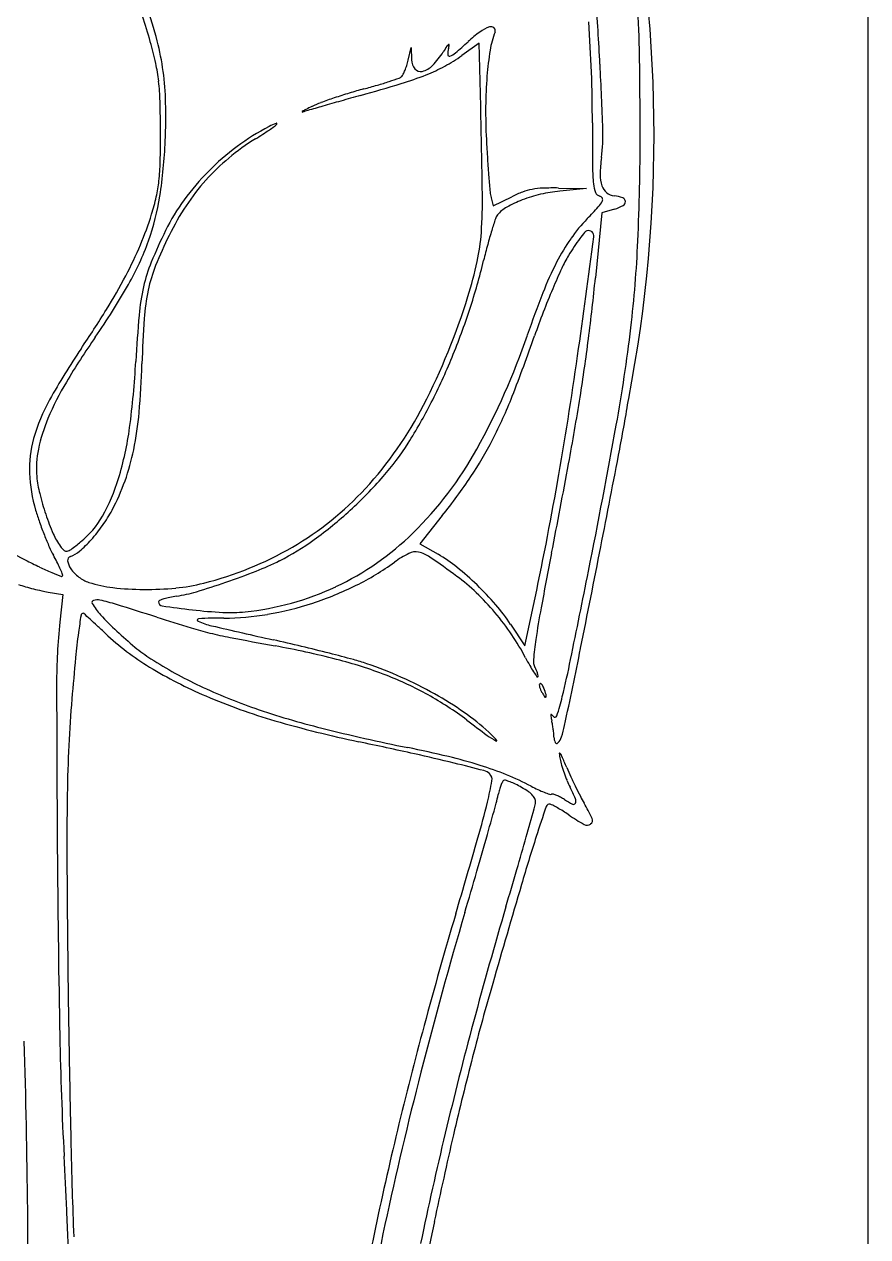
# Model space of a CAD drawing. Header units: millimetres. Extents: x 56222 to 3066687, y -650199 to -121287.
# Drawn here: x 140548.518 to 140551.609, y -185755.826 to -185751.38 of the extents above; entities that cross this region are included whole.
import ezdxf

# ---------------------------------------------------------------- set-up
doc = ezdxf.new("R2010")
doc.units = ezdxf.units.MM
doc.header["$MEASUREMENT"] = 0
doc.layers.add('$TD_AUDIT_GENERATED_(A0BDF17)', color=32, linetype='Continuous', lineweight=30)
doc.layers.add('FURNITURE', color=32, linetype='Continuous', lineweight=9)

msp = doc.modelspace()

# ---------------------------------------------------------------- linework, layer by layer
at = {"layer": '$TD_AUDIT_GENERATED_(A0BDF17)', "linetype": 'Continuous', "lineweight": 25, "ltscale": 2}
for p, q in [((140549.9248, -185751.5123), (140549.9359, -185751.4653)), ((140549.9359, -185751.4653), (140549.9373, -185751.511)), ((140550.185, -185751.4493), (140550.1217, -185751.4947)), ((140550.1906, -185751.6823), (140550.185, -185751.4493)), ((140550.4754, -185751.9808), (140550.5789, -185751.9829)), ((140550.5789, -185751.9829), (140550.4804, -185751.9923)), ((140550.2288, -185752.0162), (140550.2368, -185752.0466)), ((140550.2368, -185752.0466), (140550.3044, -185752.0127)), ((140550.6351, -185752.0712), (140550.6111, -185752.3098)), ((140550.6813, -185752.058), (140550.6351, -185752.0712)), ((140550.05, -185753.182), (140549.9681, -185753.285)), ((140549.9681, -185753.285), (140550.0344, -185753.3238)), ((140548.6059, -185753.4623), (140548.6587, -185753.4712)), ((140548.6587, -185753.4712), (140548.6481, -185753.5725)), ((140550.3525, -185753.6592), (140550.3839, -185753.5118)), ((140550.3004, -185753.5806), (140550.3525, -185753.6592))]:
    msp.add_line(p, q, dxfattribs=at)
for centre, radius, start, end in [((140545.7349, -185751.7839), 5.0911, 349.0337, 12.3626), ((140547.3751, -185751.891), 1.6657, 15.5616, 22.3022), ((140540.2682, -185752.0688), 10.3738, 2.99355, 4.36084), ((140547.1408, -185751.9213), 1.925, 14.4356, 18.4521), ((140547.3229, -185751.552), 3.4503, 0.9253, 4.1186), ((140545.3923, -185751.7424), 5.2076, 0.0105, 4.085), ((140550.479, -185751.8071), 0.4937, 126.2089, 132.6688), ((140550.2689, -185751.5202), 0.138, 109.5325, 126.2088), ((140550.2283, -185751.4057), 0.0165, 47.7625, 109.5324), ((140550.5569, -185751.5295), 0.3361, 159.0064, 170.7838), ((140550.2298, -185751.404), 0.0143, 339.0064, 47.7625), ((140547.547, -185751.8432), 1.4872, 12.4026, 15.5617), ((140548.0576, -185751.6853), 0.9783, 7.7707, 14.4355), ((140550.9065, -185752.024), 1.011, 146.1527, 147.5757), ((140550.0856, -185751.4735), 0.0225, 124.17, 146.1527), ((140550.1476, -185751.4903), 0.078, 164.0089, 181.1254), ((140549.9738, -185751.4405), 0.1028, 344.0089, 351.117), ((140550.0738, -185751.4561), 0.00153, 351.1171, 124.1699), ((140548.8004, -185749.9861), 1.983, 310.8721, 312.6689), ((140549.6426, -185751.4456), 0.2899, 342.8285, 346.6981), ((140549.9926, -185751.5092), 0.0553, 181.804, 219.1594), ((140549.7923, -185751.3163), 0.309, 315.9358, 327.5758), ((140549.7738, -185751.01), 0.5966, 298.5417, 305.6615), ((140550.0756, -185751.4917), 0.006, 181.1255, 288.919), ((140550.0574, -185751.4386), 0.0621, 288.919, 310.8722), ((140551.3966, -185751.6658), 1.1868, 170.7839, 175.3885), ((140533.3128, -185751.7782), 17.4622, 359.96531, 0.92536), ((140548.3761, -185751.6608), 0.6384, 6.459, 12.4027), ((140548.0221, -185751.6901), 1.0142, 1.2467, 7.7707), ((140549.709, -185751.4688), 0.2196, 334.3501, 338.5566), ((140549.6769, -185751.4562), 0.2541, 338.5566, 342.8285), ((140549.9701, -185751.5276), 0.0262, 219.1594, 284.0723), ((140549.9571, -185751.4757), 0.0797, 284.0722, 315.9358), ((140549.7669, -185750.9971), 0.6112, 291.55, 298.5418), ((140537.2011, -185752.2292), 13.4452, 1.97502, 2.9935), ((140548.1485, -185751.6866), 0.8674, 1.5645, 6.4591), ((140547.7841, -185744.6456), 7.2668, 285.69917, 286.92437), ((140549.4341, -185750.3174), 1.3406, 286.3674, 288.328), ((140549.2958, -185749.8999), 1.7803, 288.3281, 289.5615), ((140549.8832, -185751.5531), 0.026, 289.5616, 315), ((140549.5486, -185750.4446), 1.2053, 286.9244, 291.55), ((140549.882, -185751.5519), 0.0277, 315, 334.3501), ((140551.7339, -185751.693), 1.5252, 175.3885, 179.5821), ((140550.2654, -185753.4603), 1.9103, 106.935, 108.666), ((140557.5026, -185779.2223), 28.6497, 105.69922, 105.85025), ((140550.1827, -185753.1888), 1.6266, 104.9823, 106.9351), ((140549.2112, -185749.5584), 2.1316, 284.9822, 286.3674), ((140544.7556, -185751.7793), 4.2615, 0.0609, 1.5645), ((140546.8376, -185751.7159), 2.1989, 357.5891, 1.2468), ((140550.1421, -185752.8678), 1.3158, 115.6582, 116.7486), ((140556.1524, -185774.4106), 23.6522, 106.05299, 106.19211), ((140549.74, -185752.0306), 0.387, 110.4087, 115.6582), ((140550.2011, -185753.2698), 1.7093, 108.666, 110.4087), ((140554.9587, -185770.2622), 19.3355, 105.85024, 106.05307), ((140517.0181, -185752.4889), 33.1823, 0.84238, 1.39287), ((140552.2885, -185751.697), 2.0798, 179.5821, 182.9057), ((140549.537, -185751.7012), 0.00115, 121.0367, 213.8877), ((140549.5374, -185751.701), 0.0016, 213.8875, 288.3401), ((140549.6428, -185751.877), 0.2063, 116.7486, 121.0363), ((140549.7037, -185752.2027), 0.527, 106.1921, 108.3399), ((140544.4001, -185751.7797), 4.6171, 358.6946, 0.0609), ((140549.8392, -185752.5597), 0.9095, 117.8159, 126.5472), ((140548.1048, -185749.7834), 2.3785, 302.0087, 303.4979), ((140549.5225, -185751.9595), 0.2308, 110.7131, 117.8159), ((140549.3026, -185751.5932), 0.2082, 303.4978, 312.3758), ((140549.4416, -185751.7454), 0.00204, 312.3758, 110.713), ((140571.8242, -185751.7376), 21.2243, 180.01053, 180.4485), ((140550.0115, -185751.7874), 0.6272, 352.5324, 1.9749), ((140547.2074, -185751.7315), 1.8288, 351.2344, 357.5892), ((140549.848, -185752.5721), 0.9103, 122.0087, 129.6446), ((140555.7399, -185751.5219), 5.5356, 182.9057, 183.6565), ((140541.6954, -185751.7833), 9.0797, 357.52837, 359.96541), ((140549.8472, -185752.5706), 0.923, 126.5472, 135.1827), ((140551.2032, -185751.9437), 0.5748, 172.5324, 178.7716), ((140548.1879, -185751.866), 0.8283, 353.8204, 358.6946), ((140549.7672, -185752.4745), 0.7836, 129.6446, 138.1887), ((140554.036, -185751.6307), 3.8283, 183.6565, 184.6463), ((140551.2773, -185751.8984), 0.6767, 180.4485, 185.7342), ((140548.5058, -185751.9004), 0.5085, 347.2076, 353.8204), ((140549.8255, -185752.549), 0.8924, 135.1826, 143.9645), ((140549.7829, -185752.4886), 0.8046, 138.1888, 146.6118), ((140554.5985, -185751.585), 4.3926, 184.6463, 185.3685), ((140550.752, -185751.934), 0.1235, 178.7716, 198.3017), ((140548.4473, -185752.0268), 1.7497, 356.1565, 0.8424), ((140550.3485, -185751.9844), 0.1239, 185.3685, 194.852), ((140550.4808, -185752.3638), 0.393, 110.4261, 116.6691), ((140550.418, -185752.1952), 0.2131, 100.5548, 110.426), ((140550.4296, -185752.2575), 0.2765, 92.1386, 100.5548), ((140550.5311, -185752.5189), 0.529, 95.5027, 103.1868), ((140550.4559, -185752.9607), 0.9801, 88.8577, 92.1386), ((140550.7169, -185751.9547), 0.1135, 185.7342, 201.973), ((140550.6327, -185751.9886), 0.0227, 201.973, 255.3451), ((140550.6861, -185751.9558), 0.054, 198.3016, 230.8085), ((140550.6862, -185751.9557), 0.0541, 230.8084, 263.2475), ((140548.1318, -185751.874), 0.8935, 340.3757, 351.2345), ((140548.1859, -185751.8278), 0.8366, 342.6529, 347.2075), ((140549.7269, -185752.4773), 0.7705, 143.9645, 153.7694), ((140549.9631, -185752.6073), 1.0204, 146.6118, 153.6604), ((140550.4971, -185752.4274), 0.4313, 110.9516, 119.2323), ((140550.5294, -185752.5118), 0.5217, 103.1869, 110.9516), ((140550.5429, -185751.978), 0.1068, 317.4622, 330.9786), ((140550.6232, -185752.0251), 0.0149, 27.014, 75.3451), ((140550.6256, -185752.0239), 0.0122, 330.9785, 27.0139), ((140550.6631, -185752.1508), 0.1423, 70.2059, 83.2475), ((140550.6375, -185751.9051), 0.159, 285.9817, 298.0697), ((140550.7062, -185752.0308), 0.0148, 1.7727, 70.2059), ((140550.7046, -185752.0309), 0.0165, 298.0698, 1.7727), ((140547.8165, -185751.7124), 1.2236, 337.0852, 342.6528), ((140550.2856, -185752.107), 0.0431, 140.704, 161.6167), ((140550.345, -185752.1556), 0.1199, 119.2323, 140.704), ((140548.8643, -185750.4378), 2.3849, 316.045, 317.4622), ((140551.9834, -185752.6712), 1.8322, 161.6167, 163.0225), ((140551.0072, -185752.5039), 0.5918, 136.045, 145.2345), ((140548.0328, -185751.8387), 0.9986, 330.2247, 340.3757), ((140550.6933, -185752.9534), 1.8478, 153.7694, 157.7215), ((140550.3881, -185752.8177), 1.4947, 153.6604, 158.3073), ((140549.487, -185752.0967), 0.7077, 347.471, 356.1565), ((140551.7194, -185752.5906), 1.5561, 163.0225, 165.0085), ((140551.1516, -185752.6042), 0.7676, 145.2345, 152.7953), ((140551.0981, -185752.5675), 0.6762, 143.6119, 146.5858), ((140505.5871, -185746.2029), 45.411, 351.90631, 352.46231), ((140551.1866, -185752.6328), 0.7861, 141.499, 143.6118), ((140550.5845, -185752.1538), 0.0168, 107.9364, 141.4989), ((140550.5856, -185752.1572), 0.0203, 352.4622, 107.9365), ((140546.5108, -185751.9912), 4.2597, 353.2363, 357.5284), ((140547.5494, -185751.5995), 1.5136, 332.3383, 337.0852), ((140552.4814, -185752.7947), 2.345, 165.0085, 166.4691), ((140551.4229, -185752.7819), 1.0654, 146.5858, 148.7014), ((140549.5132, -185752.4699), 0.5725, 157.7216, 167.1837), ((140549.5116, -185752.4691), 0.5514, 158.3073, 168.0884), ((140548.5821, -185751.8956), 1.6347, 342.8251, 347.4709), ((140547.9155, -185751.6959), 2.3512, 341.9417, 346.4691), ((140551.5449, -185752.8063), 1.2098, 152.7952, 158.6388), ((140550.9096, -185752.4698), 0.4646, 148.7013, 155.2196), ((140547.1108, -185751.3696), 2.0088, 328.2682, 332.3383), ((140552.7983, -185753.3417), 2.5449, 155.2196, 157.07), ((140542.2528, -185751.4683), 8.4006, 352.71375, 354.25086), ((140546.552, -185750.9915), 2.7046, 325.3991, 330.2247), ((140549.7075, -185752.5141), 0.7718, 167.1837, 174.9633), ((140549.7165, -185752.5123), 0.7608, 168.0884, 176.0355), ((140553.0971, -185753.4681), 2.8693, 157.0699, 158.9276), ((140547.787, -185751.6499), 2.4668, 332.8033, 342.8251), ((140553.9207, -185753.7355), 3.7609, 158.6388, 161.148), ((140545.2449, -185750.2158), 4.2025, 325.9249, 328.2682), ((140553.8823, -185752.8821), 4.9628, 174.9633, 176.9303), ((140547.804, -185751.6595), 2.4685, 337.5765, 341.9417), ((140552.9349, -185753.4056), 2.6955, 158.9276, 160.8744), ((140553.3251, -185752.7624), 4.378, 176.0355, 178.2125), ((140551.3051, -185754.2705), 3.0698, 145.3991, 149.0627), ((140547.9049, -185751.6815), 2.596, 331.0455, 341.148), ((140544.9327, -185750.6306), 5.7742, 338.52734, 340.87432), ((140543.5848, -185751.6386), 7.0578, 350.96212, 352.71373), ((140544.8199, -185751.7907), 5.9625, 349.76342, 353.23642), ((140550.8778, -185754.0259), 2.598, 145.9249, 150.7705), ((140545.8514, -185752.4514), 3.0797, 352.3865, 356.9304), ((140547.9163, -185751.7058), 2.3471, 333.1066, 337.5765), ((140536.6345, -185750.6181), 14.0512, 349.99244, 351.9063), ((140545.6667, -185752.5234), 3.2841, 355.0978, 358.2125), ((140549.5696, -185753.2303), 1.0464, 149.0627, 157.2376), ((140549.1801, -185753.076), 0.6526, 150.7705, 164.3017), ((140548.6635, -185752.0981), 1.7652, 332.8525, 338.5273), ((140540.7545, -185751.1884), 9.9236, 349.52777, 350.96221), ((140544.0446, -185751.6657), 6.7761, 349.17497, 350.77121), ((140548.7507, -185752.145), 1.3834, 317.3505, 332.8033), ((140548.4177, -185751.9602), 1.7848, 327.6179, 333.1065), ((140549.1804, -185753.067), 0.6243, 157.2376, 168.0843), ((140547.754, -185752.7024), 1.1891, 348.4508, 355.0978), ((140547.7482, -185752.705), 1.166, 343.0043, 352.3866), ((140521.9867, -185747.6673), 29.165, 348.69316, 349.76344), ((140548.9481, -185753.0108), 0.4116, 164.3018, 182.213), ((140549.0869, -185752.3846), 0.9924, 318.7442, 327.6179), ((140549.0325, -185752.2873), 1.3505, 326.1837, 332.8525), ((140548.8989, -185753.0076), 0.3367, 168.0843, 185.3052), ((140548.1029, -185752.7737), 0.833, 340.3025, 348.4509), ((140549.0067, -185752.2911), 1.3367, 314.4441, 331.0454), ((140472.4639, -185737.9786), 79.6536, 348.912577, 349.174992), ((140519.8459, -185747.3237), 31.1863, 348.91678, 349.52778), ((140549.0811, -185753.0056), 0.5446, 182.213, 196.732), ((140548.976, -185753.0005), 0.4141, 185.3052, 194.1065), ((140548.1935, -185752.8411), 0.7004, 330.6729, 343.0043), ((140548.1292, -185752.7831), 0.805, 331.9426, 340.3025), ((140548.6565, -185752.007), 1.565, 312.4362, 318.7442), ((140548.3423, -185751.825), 2.1812, 321.5271, 326.1837), ((140537.6629, -185750.7996), 13.007, 347.96436, 349.99235), ((140549.5269, -185752.862), 0.9821, 194.1065, 198.7228), ((140548.9212, -185752.3021), 1.1516, 300.1973, 317.3505), ((140549.5088, -185752.877), 0.9913, 196.732, 199.4147), ((140549.5127, -185752.8668), 0.9672, 198.7228, 203.2525), ((140548.5191, -185753.0239), 0.327, 308.8771, 330.6729), ((140548.3747, -185752.914), 0.5269, 324.7685, 331.9426), ((140548.6723, -185752.0243), 1.5416, 306.0926, 312.4362), ((140549.8531, -185752.7557), 1.3563, 199.4147, 201.5355), ((140548.3374, -185752.8876), 0.5726, 318.0283, 324.7685), ((140549.2203, -185752.5089), 1.0317, 295.1879, 314.444), ((140549.1732, -185752.0772), 1.4249, 237.1917, 242.7824), ((140549.7486, -185752.797), 1.2439, 201.5355, 203.6843), ((140548.8409, -185753.1555), 0.2359, 203.2524, 216.175), ((140547.8365, -185752.1774), 1.4144, 307.0851, 308.8771), ((140548.3978, -185752.9419), 0.4913, 311.1107, 318.0283), ((140549.0555, -185752.55), 0.891, 296.5294, 306.0927), ((140548.9535, -185753.1457), 0.3757, 203.6843, 208.9257), ((140547.8845, -185753.7365), 0.8456, 27.0443, 28.9257), ((140548.7248, -185753.2404), 0.0921, 216.175, 228.6168), ((140548.6722, -185753.3001), 0.0126, 228.6168, 282.4409), ((140548.6669, -185753.276), 0.0373, 282.4409, 307.0851), ((140548.6918, -185753.3458), 0.0151, 108.435, 188.2074), ((140548.6557, -185753.2375), 0.099, 288.4349, 311.1107), ((140548.8702, -185752.2144), 1.253, 284.0963, 300.1974), ((140550.1102, -185753.6781), 0.4017, 117.0579, 125.9569), ((140549.9514, -185753.3672), 0.0526, 77.2635, 117.0578), ((140549.9366, -185753.4324), 0.1195, 55.3593, 77.2634), ((140547.7016, -185756.6673), 4.0514, 53.6393, 55.3593), ((140549.7418, -185753.8237), 0.5792, 51.3222, 59.6612), ((140574.2692, -185757.9846), 24.2713, 168.91674, 169.40192), ((140481.837, -185739.8153), 70.1023, 348.602442, 348.912526), ((140549.4822, -185751.4763), 2.1005, 242.7824, 244.3848), ((140548.9997, -185752.4828), 0.9844, 244.3848, 247.2093), ((140548.1206, -185753.6159), 0.5806, 24.5505, 27.0444), ((140548.0808, -185753.6341), 0.6243, 22.6238, 24.5505), ((140548.7414, -185753.3387), 0.0652, 188.2074, 215.5016), ((140548.8045, -185753.2937), 0.1427, 215.5017, 232.7882), ((140548.9729, -185752.3845), 1.0759, 291.5386, 296.5294), ((140549.3016, -185752.5634), 0.9753, 296.3562, 305.957), ((140549.4431, -185754.1968), 1.0572, 46.0072, 51.3222), ((140549.1741, -185752.0677), 1.4346, 247.2094, 248.7595), ((140548.6555, -185753.4019), 0.00316, 248.7594, 359.9999), ((140548.6379, -185753.4019), 0.0207, 0, 22.6239), ((140548.7948, -185753.3064), 0.1268, 232.7882, 251.6804), ((140548.3815, -185750.8861), 2.6868, 289.019, 291.5386), ((140549.6818, -185753.9776), 0.7114, 46.1458, 53.6393), ((140465.4408, -185736.3612), 86.8301, 348.474949, 348.693131), ((140548.6819, -185752.882), 0.5828, 251.49, 254.1024), ((140548.8143, -185752.417), 1.0663, 254.1024, 255.7644), ((140548.8085, -185752.4398), 1.0427, 255.7644, 257.4335), ((140548.6821, -185753.0073), 0.4614, 257.4336, 260.504), ((140548.8907, -185753.0168), 0.4319, 251.6805, 263.5926), ((140548.9632, -185752.3717), 1.081, 263.5926, 269.5956), ((140548.9636, -185752.3153), 1.1374, 269.5956, 275.5225), ((140549.0062, -185752.7558), 0.6948, 275.5225, 284.0964), ((140548.9973, -185752.9532), 0.53, 278.5285, 286.6011), ((140548.3785, -185750.8775), 2.6959, 286.601, 289.0191), ((140549.2228, -185752.5142), 1.0259, 275.8498, 295.1878), ((140549.2006, -185752.3595), 1.2028, 288.1524, 296.3562), ((140549.5166, -185754.1495), 0.9498, 40.1125, 46.1459), ((140549.4211, -185754.2196), 1.0888, 40.7484, 46.0072), ((140548.7738, -185753.5003), 0.00776, 105.3645, 209.2325), ((140548.954, -185753.3995), 0.2142, 209.2326, 223.1183), ((140548.7849, -185753.5407), 0.0496, 78.0135, 105.3645), ((140548.6526, -185754.1639), 0.6868, 72.8023, 78.0135), ((140543.3933, -185771.1563), 18.4744, 72.32215, 72.80229), ((140549.0154, -185753.4979), 0.00507, 112.0789, 179.9999), ((140549.0255, -185753.4979), 0.0152, 180, 261.7736), ((140549.0927, -185753.6884), 0.2107, 107.4237, 112.0789), ((140549.5947, -185749.5607), 3.9932, 261.7736, 263.3799), ((140549.0986, -185753.7073), 0.2304, 101.9752, 107.4237), ((140549.1389, -185753.8974), 0.4248, 98.5285, 101.9752), ((140549.2045, -185752.3715), 1.1902, 279.9083, 288.1523), ((140549.701, -185753.9785), 0.7194, 33.5748, 40.7484), ((140551.0047, -185753.9165), 2.3086, 170.8035, 172.3823), ((140548.7344, -185753.5489), 0.0087, 90, 170.8034), ((140548.7344, -185753.5426), 0.00244, 47.6844, 90), ((140531.654, -185772.3035), 25.3739, 47.61386, 47.68445), ((140549.7925, -185752.6143), 1.363, 223.1183, 226.6564), ((140552.7301, -185741.8611), 12.2727, 252.32211, 252.93907), ((140549.3382, -185751.7711), 1.7681, 263.3799, 266.9934), ((140549.2468, -185755.4108), 1.8531, 89.9152, 92.7835), ((140549.2733, -185753.0068), 0.5306, 266.9934, 275.8497), ((140549.2509, -185752.6368), 0.9209, 269.9152, 279.9082), ((140549.4912, -185754.1709), 0.9831, 34.1744, 40.1126), ((140553.2241, -185754.0469), 2.861, 169.402, 171.7428), ((140550.8087, -185753.7983), 2.1724, 174.0352, 180.0462), ((140546.1644, -185756.4048), 3.849, 47.0899, 47.6139), ((140543.7583, -185758.9932), 7.383, 46.76813, 47.0899), ((140549.48, -185752.4513), 1.195, 252.9391, 256.3495), ((140549.157, -185753.5649), 0.00503, 92.7836, 246.1856), ((140549.266, -185753.318), 0.2749, 246.1856, 257.0092), ((140559.7729, -185707.7739), 47.0153, 257.00925, 257.29161), ((140551.0892, -185753.9278), 2.3939, 172.3822, 174.6048), ((140549.4868, -185752.8998), 0.9804, 226.7681, 238.6879), ((140549.782, -185752.6254), 1.3477, 226.6564, 230.4286), ((140549.5597, -185752.1232), 1.5327, 256.3496, 259.1922), ((140554.5067, -185726.2094), 27.9145, 259.19223, 259.53578), ((140547.7057, -185761.2837), 7.8383, 76.50849, 77.2916), ((140549.5918, -185754.1026), 0.8614, 27.6177, 34.1744), ((140551.8435, -185753.8465), 1.4659, 171.7428, 174.662), ((140549.3025, -185753.2057), 0.595, 230.4287, 237.3795), ((140548.8155, -185757.0235), 3.4208, 75.6673, 79.5357), ((140547.8381, -185760.7321), 7.2711, 75.67996, 76.50845), ((140548.0139, -185760.0433), 6.5602, 74.88877, 75.67991), ((140526.969, -185748.9135), 24.0624, 347.91393, 348.6024), ((140564.3299, -185755.1783), 15.6935, 174.60482, 175.15898), ((140549.8452, -185752.3577), 1.6017, 237.3795, 244.7342), ((140549.2662, -185755.2595), 1.6001, 68.8392, 75.6673), ((140549.5187, -185754.4706), 0.7879, 71.1225, 74.8888), ((140549.2858, -185755.1516), 1.5076, 65.9377, 71.1226), ((140551.2436, -185753.2384), 1.0027, 207.6177, 209.4702), ((140550.7904, -185753.4945), 0.4822, 209.4701, 212.6735), ((140550.434, -185753.7148), 0.0503, 174.662, 208.155), ((140546.8572, -185752.9627), 3.7384, 346.3362, 348.4749), ((140549.8241, -185752.3452), 1.6295, 238.6879, 246.8349), ((140549.3967, -185754.9226), 1.2389, 60.9627, 68.8392), ((140549.3008, -185755.1182), 1.471, 60.6562, 65.9377), ((140550.9497, -185753.3924), 0.6714, 212.6735, 214.514), ((140550.2535, -185753.8114), 0.1544, 23.3914, 28.155), ((140550.3102, -185753.7869), 0.0927, 16.4116, 23.3915), ((140550.3983, -185753.7715), 0.00226, 214.514, 315), ((140550.3301, -185753.7811), 0.0719, 9.3754, 16.4116), ((140550.3968, -185753.77), 0.00435, 315, 9.3754), ((140637.857, -185753.728), 89.2206, 180.046238, 180.459913), ((140550.0243, -185751.9783), 2.0213, 244.7342, 250.9117), ((140550.4108, -185753.8026), 0.00541, 135, 184.0934), ((140550.4499, -185753.7998), 0.0446, 184.0933, 194.502), ((140550.4694, -185753.7948), 0.0647, 194.502, 203.656), ((140550.4091, -185753.8009), 0.00298, 68.3542, 135), ((140550.5032, -185753.7799), 0.1017, 203.656, 210.1784), ((140550.4061, -185753.8086), 0.0112, 43.3407, 68.3541), ((140550.3935, -185753.8204), 0.0285, 28.6313, 43.3409), ((140550.3583, -185753.8397), 0.0686, 20.9936, 28.6313), ((140549.9818, -185753.9841), 0.4719, 17.9974, 20.9936), ((140553.3196, -185754.2458), 4.6438, 175.159, 177.2716), ((140550.0607, -185751.7924), 2.2308, 246.8349, 253.7532), ((140549.4172, -185754.8855), 1.1965, 52.878, 60.9627), ((140549.3698, -185754.9954), 1.3302, 55.1233, 60.6563), ((140550.6005, -185753.7234), 0.2141, 210.1784, 215.4015), ((140550.4279, -185753.846), 0.00245, 215.4016, 336.312), ((140550.419, -185753.8421), 0.0122, 336.312, 17.9975), ((140549.564, -185753.6207), 0.9528, 341.9559, 346.3362), ((140550.3108, -185751.1504), 2.8973, 250.9116, 255.9707), ((140549.6392, -185754.6089), 0.859, 47.4452, 55.1234), ((140550.4595, -185753.9156), 0.0123, 161.6101, 190.6308), ((140550.4494, -185753.9123), 0.00159, 45.2321, 161.6101), ((140550.4143, -185753.9476), 0.0514, 35.3542, 45.2321), ((140550.6222, -185749.8654), 4.2379, 253.7532, 258.0329), ((140554.7998, -185747.7741), 7.7223, 232.87802, 233.5745), ((140550.856, -185753.8412), 0.4156, 190.6308, 192.9113), ((140550.1461, -185754.0039), 0.3126, 10.0557, 12.9112), ((140550.0168, -185754.0269), 0.444, 7.8605, 10.0558), ((140550.4625, -185753.9134), 0.00774, 215.3543, 341.9558), ((140550.1078, -185753.8681), 0.399, 341.7446, 347.9139), ((140551.3745, -185746.8931), 7.2855, 255.9707, 258.51155), ((140550.3864, -185753.7548), 0.2894, 233.5744, 241.0903), ((140549.866, -185754.3618), 0.5236, 42.9855, 47.4453), ((140550.0502, -185754.0223), 0.4103, 5.6363, 7.8605), ((140550.3275, -185753.9949), 0.1316, 0.447, 5.6364), ((140550.5073, -185753.9935), 0.0482, 180.447, 205.5164), ((140550.4279, -185753.9737), 0.062, 317.3267, 341.7445), ((140554.3306, -185754.294), 5.6559, 177.2715, 179.0937), ((140544.8534, -185777.0824), 23.5837, 77.52526, 78.0329), ((140549.0469, -185758.3455), 4.4011, 76.5304, 78.5117), ((140550.2475, -185754.0063), 0.00215, 241.0902, 42.9854), ((140550.4691, -185754.0117), 0.00591, 205.5162, 317.3267), ((140548.5671, -185760.2959), 6.3914, 76.18423, 77.52517), ((140549.6635, -185755.7713), 1.754, 72.5921, 76.5304), ((140548.1043, -185762.1781), 8.3296, 75.40844, 76.18422), ((140550.48, -185754.0539), 0.0016, 38.5617, 186.1618), ((140550.735, -185754.0263), 0.2582, 186.162, 190.8122), ((140550.4399, -185754.0858), 0.0528, 23.7132, 38.5618), ((140550.7079, -185754.0315), 0.2306, 190.8121, 196.6296), ((140547.3881, -185755.4263), 3.386, 22.9598, 23.7131), ((140549.8155, -185755.2864), 1.2458, 67.8264, 72.592), ((140550.1908, -185754.1627), 0.0471, 45, 75.4084), ((140550.2042, -185754.1494), 0.0282, 349.8218, 45), ((140549.8886, -185755.1071), 1.0522, 62.4171, 67.8264), ((140551.0302, -185753.9353), 0.567, 196.6296, 199.6003), ((140551.0537, -185753.9269), 0.5918, 199.6003, 202.5442), ((140551.642, -185753.6241), 1.2338, 202.9598, 204.7025), ((140548.959, -185753.9258), 1.2933, 346.2975, 349.8218), ((140550.4442, -185754.2386), 0.1918, 159.3712, 164.4374), ((140550.4219, -185754.2302), 0.1679, 154.6227, 159.3711), ((140550.2809, -185754.1633), 0.0119, 121.7175, 154.6225), ((140550.279, -185754.1603), 0.0083, 73.2698, 121.7175), ((140550.2137, -185754.3778), 0.2354, 68.9612, 73.2698), ((140550.2083, -185754.3917), 0.2504, 63.915, 68.9613), ((140550.1391, -185754.533), 0.4076, 60.4123, 63.9151), ((140550.1809, -185754.4593), 0.3229, 55.0539, 60.4124), ((140550.6563, -185753.6376), 0.6057, 242.4172, 245.0311), ((140550.8357, -185754.0174), 0.3559, 202.5443, 206.8535), ((140549.8254, -185754.5289), 0.7767, 23.4305, 26.8535), ((140552.1251, -185753.4019), 1.7656, 204.7025, 206.0347), ((140552.008, -185753.4591), 1.6353, 206.0348, 207.3824), ((140559.8693, -185754.3816), 11.1953, 179.09366, 180.30534), ((140549.8063, -185754.1128), 0.4582, 344.3204, 348.3909), ((140550.5167, -185754.2588), 0.267, 164.4373, 168.391), ((140550.3155, -185754.2668), 0.0881, 40.9649, 55.054), ((140550.3486, -185754.2381), 0.0443, 19.9115, 40.9649), ((140550.3633, -185754.2328), 0.0286, 350.6911, 19.9116), ((140550.5682, -185753.8267), 0.3971, 245.0311, 248.6175), ((140550.5744, -185753.811), 0.414, 248.6176, 251.4437), ((140550.4468, -185754.191), 0.0132, 251.4437, 285.5409), ((140550.4537, -185754.2156), 0.0124, 73.5027, 105.541), ((140550.4223, -185754.3214), 0.1228, 67.5641, 73.5028), ((140550.4126, -185754.345), 0.1483, 61.6035, 67.5641), ((140550.39, -185754.3869), 0.1959, 56.7662, 61.6035), ((140550.6478, -185753.9934), 0.2745, 236.7662, 243.9166), ((140550.5199, -185754.2279), 0.0196, 335.0117, 23.4305), ((140551.0189, -185753.9714), 0.5214, 207.3824, 210.5413), ((140547.0976, -185753.472), 3.2092, 343.8756, 346.2975), ((140509.9124, -185742.9145), 41.894, 344.1581, 344.32036), ((140502.5848, -185740.6961), 49.6886, 344.03861, 344.16169), ((140550.2145, -185754.2084), 0.1794, 344.1618, 350.691), ((140556.0699, -185756.18), 5.9608, 161.0943, 162.20926), ((140550.4425, -185754.2527), 0.0125, 76.5831, 161.0943), ((140550.4359, -185754.2804), 0.041, 62.507, 76.5831), ((140550.2167, -185754.7017), 0.5159, 60.3014, 62.507), ((140550.1965, -185754.7371), 0.5566, 57.8769, 60.3014), ((140550.128, -185754.8462), 0.6855, 55.8031, 57.877), ((140550.5306, -185754.2329), 0.00793, 243.9166, 335.0117), ((140550.0519, -185754.542), 0.6014, 24.567, 30.5412), ((140550.9358, -185753.6573), 0.7519, 235.8032, 240.9045), ((140550.5807, -185754.2956), 0.0215, 240.9045, 307.1411), ((140550.5833, -185754.2991), 0.0171, 307.1411, 24.567), ((140523.1151, -185746.6609), 28.17, 343.87231, 344.15811), ((140557.275, -185756.5667), 7.2263, 162.20921, 163.67023), ((140498.9147, -185739.5424), 53.3653, 343.56367, 343.87559), ((140527.4889, -185747.819), 23.786, 343.73853, 344.03853), ((140606.4228, -185753.9803), 57.7854, 180.459904, 181.100011), ((140612.3844, -185754.1017), 63.7112, 180.305337, 180.639944), ((140507.207, -185742.0609), 44.7299, 343.67017, 343.87231), ((140511.2771, -185743.0902), 40.6733, 343.53772, 343.73848), ((140650.0682, -185783.7537), 103.9203, 163.670234, 163.878561), ((140567.0713, -185759.5772), 17.5058, 163.53772, 164.97353), ((140567.5652, -185759.745), 18.1656, 163.67022, 165.5866), ((140567.8523, -185759.8794), 18.5096, 163.56361, 164.88048), ((140601.0523, -185754.2283), 52.3783, 180.6399, 180.95457), ((140559.5407, -185757.5876), 9.6871, 163.87866, 165.526), ((140563.5063, -185758.7052), 14.0078, 164.88045, 166.50327), ((140564.4892, -185758.8841), 14.8323, 164.97354, 166.59934), ((140514.5457, -185756.1096), 33.9869, 0.64469, 1.68747), ((140561.8448, -185754.8363), 13.1992, 181.09991, 183.01583), ((140606.0611, -185754.1449), 57.3878, 180.954553, 181.248365), ((140561.8845, -185758.1925), 12.1077, 165.5261, 166.91975), ((140563.8944, -185758.8016), 14.3755, 165.58657, 167.87054), ((140599.8821, -185754.2795), 51.2074, 181.24839, 181.54083), ((140562.9972, -185758.583), 13.4841, 166.50323, 168.15951), ((140564.0259, -185758.7737), 14.3561, 166.5994, 168.25292), ((140564.662, -185758.8379), 14.9592, 166.91978, 168.16653), ((140521.1004, -185756.9829), 27.6017, 2.60372, 3.01579), ((140558.3936, -185755.3955), 9.7038, 181.54085, 182.54352), ((140520.3148, -185756.0447), 28.2174, 359.44588, 0.64472), ((140503.8801, -185757.766), 44.8398, 2.31721, 2.60369), ((140563.0884, -185758.6284), 13.5511, 167.87049, 170.22595), ((140575.1507, -185761.0355), 25.6756, 168.16647, 168.9984), ((140565.0886, -185759.0214), 15.621, 168.15948, 169.64273)]:
    msp.add_arc(centre, radius, start, end, dxfattribs=at)
at = {"layer": 'FURNITURE', "lineweight": 30}
msp.add_line((140551.6091, -185725.4446), (140551.6091, -185784.0409), dxfattribs=at)

doc.saveas('drawing.dxf')
